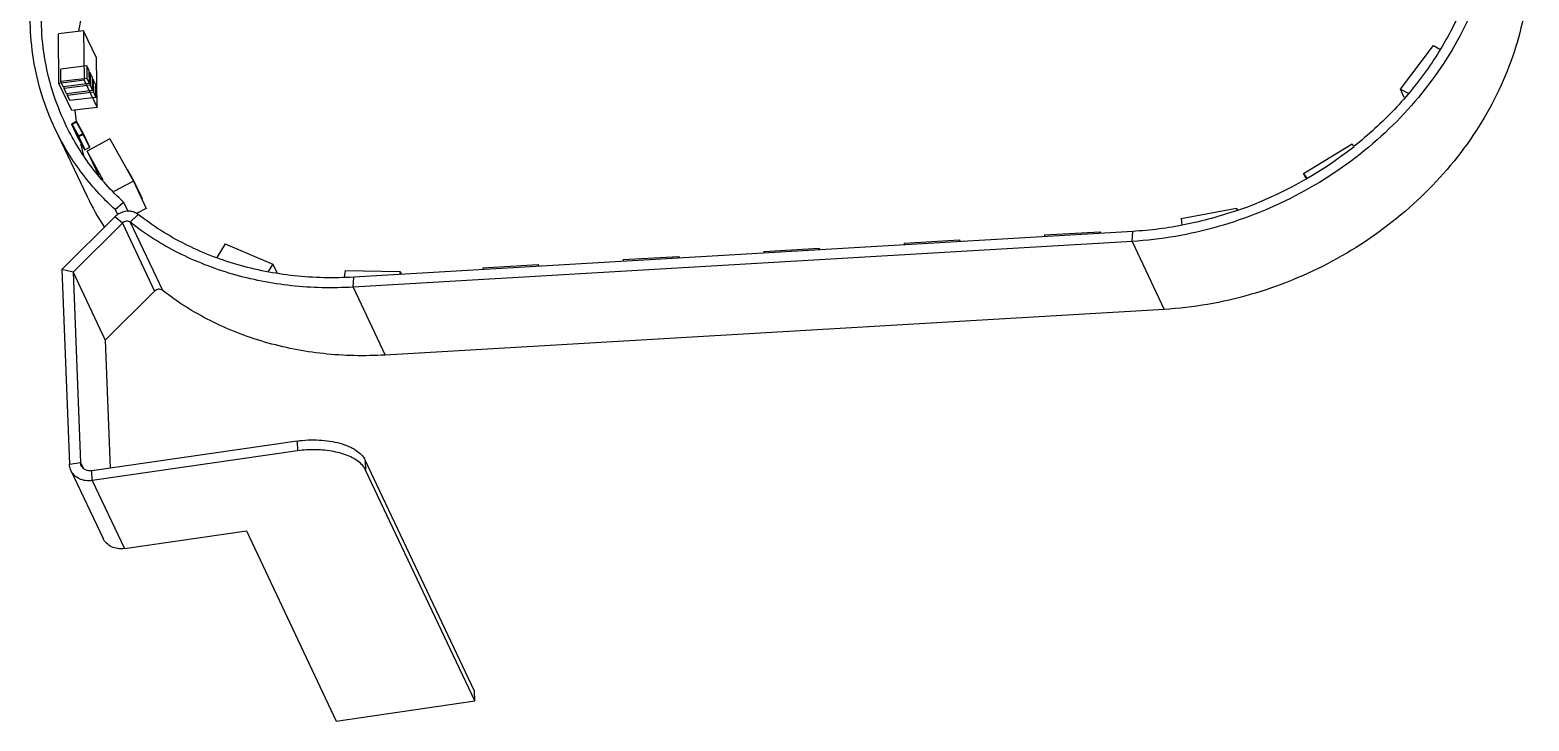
# Model space of a CAD drawing. Header units: millimetres. Extents: x 0 to 432, y 0 to 279.
# Drawn here: x 334.2 to 386.9, y 165.5 to 189.8 of the extents above; entities that cross this region are included whole.
import ezdxf

# ---------------------------------------------------------------- set-up
doc = ezdxf.new("R2010")
doc.units = ezdxf.units.MM
doc.header["$LTSCALE"] = 23.749
doc.layers.get('0').update_dxf_attribs({"linetype": 'CONTINUOUS'})

msp = doc.modelspace()

# ---------------------------------------------------------------- linework, layer by layer
at = {"color": 7, "linetype": 'CONTINUOUS'}
for p, q in [((336.131, 189.728), (335.244, 189.619)), ((335.265, 187.877), (335.244, 189.619)), ((336.131, 189.728), (336.151, 187.986)), ((336.582, 188.773), (336.131, 189.728)), ((382.392, 187.679), (383.557, 189.208)), ((383.557, 189.208), (383.783, 189.083)), ((336.603, 187.032), (336.582, 188.773)), ((336.241, 188.496), (335.325, 188.383)), ((335.33, 187.941), (335.325, 188.383)), ((336.246, 188.053), (335.33, 187.941)), ((336.241, 188.496), (336.246, 188.053)), ((336.327, 188.314), (336.241, 188.496)), ((336.246, 188.053), (336.332, 187.872)), ((336.332, 187.872), (336.327, 188.314)), ((336.355, 188.253), (336.327, 188.25)), ((336.355, 188.253), (336.361, 187.811)), ((336.441, 188.071), (336.355, 188.253)), ((336.447, 187.629), (336.441, 188.071)), ((336.151, 187.986), (335.265, 187.877)), ((335.716, 186.923), (335.265, 187.877)), ((335.416, 187.759), (335.33, 187.941)), ((336.332, 187.872), (335.416, 187.759)), ((335.445, 187.698), (335.444, 187.763)), ((336.361, 187.811), (335.445, 187.698)), ((335.531, 187.517), (335.445, 187.698)), ((336.447, 187.629), (335.531, 187.517)), ((335.56, 187.456), (335.559, 187.52)), ((336.475, 187.569), (335.56, 187.456)), ((336.151, 187.986), (336.603, 187.032)), ((336.361, 187.811), (336.447, 187.629)), ((336.47, 188.011), (336.442, 188.007)), ((336.47, 188.011), (336.475, 187.569)), ((336.556, 187.829), (336.47, 188.011)), ((336.475, 187.569), (336.561, 187.387)), ((336.561, 187.387), (336.556, 187.829)), ((382.392, 187.679), (382.661, 187.53)), ((382.53, 187.388), (382.392, 187.679)), ((335.646, 187.274), (335.56, 187.456)), ((336.561, 187.387), (335.646, 187.274)), ((336.603, 187.032), (335.716, 186.923)), ((335.869, 186.536), (335.719, 186.456)), ((335.723, 186.45), (335.873, 186.53)), ((335.958, 186.026), (335.723, 186.45)), ((335.873, 186.53), (336.108, 186.106)), ((336.124, 186.106), (335.89, 186.53)), ((335.713, 186.436), (335.713, 186.438)), ((335.713, 186.436), (335.948, 186.012)), ((335.713, 186.436), (335.713, 186.436)), ((335.932, 185.973), (335.713, 186.436)), ((335.932, 185.973), (335.932, 185.974)), ((336.167, 185.549), (335.932, 185.973)), ((335.948, 186.012), (336.167, 185.549)), ((336.108, 186.106), (335.958, 186.026)), ((335.967, 186.008), (336.117, 186.088)), ((336.186, 185.545), (335.967, 186.008)), ((336.117, 186.088), (336.336, 185.625)), ((336.344, 185.642), (336.125, 186.105)), ((337.053, 185.93), (336.25, 185.503)), ((337.053, 185.93), (337.877, 184.443)), ((336.167, 185.549), (336.167, 185.549)), ((336.336, 185.625), (336.186, 185.545)), ((336.187, 185.543), (336.186, 185.545)), ((336.337, 185.623), (336.187, 185.543)), ((336.818, 184.477), (336.25, 185.503)), ((336.25, 185.503), (336.649, 184.659)), ((336.336, 185.625), (336.337, 185.623)), ((378.988, 184.718), (380.694, 185.753)), ((380.694, 185.753), (380.738, 185.686)), ((337.664, 184.868), (337.647, 184.859)), ((337.664, 184.868), (337.873, 184.49)), ((337.877, 184.443), (337.19, 184.078)), ((337.873, 184.49), (337.856, 184.481)), ((337.873, 184.49), (337.959, 184.308)), ((337.877, 184.443), (338.328, 183.489)), ((378.988, 184.718), (379.09, 184.564)), ((379.067, 184.55), (378.988, 184.718)), ((337.959, 184.308), (337.944, 184.3)), ((337.955, 184.306), (337.988, 184.248)), ((337.988, 184.248), (337.973, 184.24)), ((337.988, 184.248), (338.074, 184.066)), ((338.074, 184.066), (338.059, 184.058)), ((338.07, 184.064), (338.102, 184.005)), ((338.102, 184.005), (338.088, 183.997)), ((338.102, 184.005), (338.188, 183.824)), ((338.188, 183.824), (338.174, 183.816)), ((337.239, 183.448), (337.532, 183.711)), ((337.532, 183.711), (337.687, 183.385)), ((338.328, 183.489), (337.992, 183.31)), ((374.694, 183.129), (376.636, 183.496)), ((376.636, 183.496), (376.671, 183.423)), ((376.636, 183.496), (376.644, 183.415)), ((337.222, 183.187), (335.363, 181.341)), ((337.495, 182.969), (337.222, 183.187)), ((337.77, 182.999), (338.046, 183.276)), ((374.694, 183.129), (374.716, 182.904)), ((341.106, 182.237), (340.807, 181.758)), ((341.106, 182.237), (342.776, 181.529)), ((372.987, 182.678), (345.619, 181.072)), ((364.959, 182.266), (364.955, 182.207)), ((364.959, 182.266), (366.904, 182.38)), ((366.904, 182.38), (366.9, 182.321)), ((366.904, 182.38), (366.931, 182.323)), ((369.893, 182.556), (369.889, 182.496)), ((369.893, 182.556), (371.838, 182.67)), ((371.838, 182.67), (371.834, 182.61)), ((371.838, 182.67), (371.865, 182.612)), ((372.964, 182.327), (372.987, 182.678)), ((355.091, 181.687), (357.036, 181.801)), ((357.036, 181.801), (357.032, 181.742)), ((357.036, 181.801), (357.063, 181.744)), ((360.025, 181.977), (360.021, 181.917)), ((360.025, 181.977), (361.97, 182.091)), ((361.97, 182.091), (361.966, 182.031)), ((361.97, 182.091), (361.997, 182.033)), ((335.363, 181.341), (335.63, 174.509)), ((335.758, 181.245), (335.363, 181.341)), ((342.776, 181.529), (342.608, 181.26)), ((342.776, 181.529), (342.925, 181.212)), ((345.32, 181.309), (345.281, 181.066)), ((345.32, 181.309), (347.248, 181.275)), ((347.248, 181.275), (347.231, 181.167)), ((347.248, 181.275), (347.298, 181.171)), ((350.157, 181.398), (350.153, 181.338)), ((350.157, 181.398), (352.102, 181.512)), ((352.102, 181.512), (352.098, 181.452)), ((352.102, 181.512), (352.129, 181.454)), ((355.091, 181.687), (355.087, 181.628)), ((345.595, 180.721), (345.619, 181.072)), ((343.641, 174.97), (336.436, 173.927)), ((343.627, 175.317), (343.641, 174.97)), ((335.63, 174.509), (336.02, 174.565)), ((346.026, 174.644), (346.039, 174.297)), ((335.686, 174.279), (336.814, 171.894)), ((336.436, 173.927), (336.423, 174.274)), ((336.436, 173.927), (337.565, 171.542)), ((349.876, 166.186), (346.039, 174.297)), ((337.565, 171.542), (341.848, 172.161)), ((341.848, 172.161), (345.008, 165.482)), ((349.876, 166.186), (349.862, 166.533)), ((345.008, 165.482), (349.876, 166.186))]:
    msp.add_line(p, q, dxfattribs=at)
at = {"color": 3, "linetype": 'CONTINUOUS'}
for p, q in [((335.124, 186.294), (336.252, 183.908)), ((337.239, 183.448), (337.324, 183.269)), ((337.495, 182.969), (335.758, 181.245)), ((337.495, 182.969), (338.623, 180.583)), ((337.77, 182.999), (338.898, 180.613)), ((372.964, 182.327), (345.595, 180.721)), ((372.964, 182.327), (374.092, 179.941)), ((335.758, 181.245), (336.887, 178.859)), ((335.758, 181.245), (336.02, 174.565)), ((345.595, 180.721), (346.723, 178.336)), ((338.623, 180.583), (336.887, 178.859)), ((374.092, 179.941), (346.723, 178.336)), ((336.887, 178.859), (337.062, 174.367)), ((343.627, 175.317), (336.423, 174.274)), ((336.02, 174.565), (336.116, 174.362)), ((349.862, 166.533), (346.026, 174.644))]:
    msp.add_line(p, q, dxfattribs=at)
at = {"color": 7, "linetype": 'CONTINUOUS'}
for centre, radius, start, end in [((346.146, 187.751), 10.386, 160.5648, 169.14), ((335.726, 186.443), 0.015, 117.9669, 203.0056), ((344.791, 187.863), 9.02, 185.914, 188.4711), ((335.876, 186.522), 0.015, 28.9887, 117.9666), ((335.726, 186.443), 0.015, 203.0049, 205.312), ((335.717, 186.438), 0.00424, 196.6967, 205.2626), ((335.945, 185.98), 0.015, 205.3147, 208.9894), ((336.111, 186.099), 0.015, 25.3142, 28.9882), ((344.571, 187.823), 8.795, 193.6986, 195.1418), ((344.538, 187.814), 8.761, 195.142, 196.3813), ((336.18, 185.556), 0.015, 209.0031, 297.9667), ((336.176, 185.554), 0.0107, 208.9895, 210.3657), ((336.33, 185.636), 0.0149, 297.9674, 299.6629), ((336.33, 185.636), 0.015, 299.6545, 25.3139), ((372.047, 196.697), 14.06, 289.4137, 308.3282), ((337.714, 182.685), 0.703, 115.4755, 125.0178), ((372.059, 196.655), 14.016, 289.1597, 289.4272), ((337.702, 182.702), 0.682, 125.009, 134.745)]:
    msp.add_arc(centre, radius, start, end, dxfattribs=at)
at = {"color": 3, "linetype": 'CONTINUOUS'}
msp.add_arc((344.364, 187.746), 8.974, 205.3232, 213.183, dxfattribs=at)
for points, knots in [([(384.912, 198.501), (385.101, 198.101), (385.421, 197.27), (385.713, 195.962), (385.814, 194.61), (385.691, 192.764), (385.045, 190.45), (383.57, 187.89), (381.485, 185.668), (378.92, 183.918), (376.035, 182.743), (373.985, 182.387), (372.964, 182.327)], [0, 0, 0, 0, 0.05657, 0.113462, 0.171011, 0.229475, 0.349586, 0.474679, 0.604115, 0.736284, 0.869006, 1, 1, 1, 1]), ([(335.124, 186.293), (334.942, 186.677), (334.633, 187.473), (334.341, 188.726), (334.226, 190.021), (334.308, 191.79), (334.865, 194.016), (335.734, 195.649), (336.26, 196.42)], [0, 0, 0, 0, 0.11949, 0.239644, 0.361072, 0.484301, 0.737087, 1, 1, 1, 1]), ([(386.04, 196.115), (386.229, 195.716), (386.549, 194.885), (386.841, 193.576), (386.942, 192.224), (386.82, 190.378), (386.174, 188.064), (384.698, 185.504), (382.613, 183.283), (380.048, 181.532), (377.163, 180.357), (375.114, 180.001), (374.092, 179.941)], [0, 0, 0, 0, 0.05657, 0.113462, 0.171011, 0.229475, 0.349586, 0.474679, 0.604115, 0.736284, 0.869006, 1, 1, 1, 1]), ([(337.239, 183.448), (336.798, 183.85), (335.993, 184.734), (335.376, 185.76), (335.124, 186.293)], [0, 0, 0, 0, 0.502639, 1, 1, 1, 1]), ([(337.77, 182.999), (337.733, 183.028), (337.626, 183.052), (337.531, 183.005), (337.495, 182.969)], [0, 0, 0, 0, 0.48152, 1, 1, 1, 1]), ([(345.595, 180.721), (344.874, 180.679), (343.441, 180.71), (341.36, 181.114), (339.439, 181.863), (338.292, 182.589), (337.77, 182.999)], [0, 0, 0, 0, 0.260515, 0.514236, 0.7606, 1, 1, 1, 1]), ([(338.898, 180.613), (338.861, 180.642), (338.755, 180.666), (338.66, 180.619), (338.623, 180.583)], [0, 0, 0, 0, 0.48152, 1, 1, 1, 1]), ([(346.723, 178.336), (346.002, 178.293), (344.569, 178.324), (342.488, 178.728), (340.567, 179.478), (339.42, 180.203), (338.898, 180.613)], [0, 0, 0, 0, 0.260515, 0.514236, 0.7606, 1, 1, 1, 1]), ([(343.627, 175.317), (343.885, 175.354), (344.275, 175.371), (344.779, 175.32), (345.128, 175.246), (345.439, 175.138), (345.761, 174.971), (345.959, 174.786), (346.026, 174.644)], [0, 0, 0, 0, 0.298688, 0.44426, 0.581803, 0.707852, 0.819985, 1, 1, 1, 1]), ([(336.423, 174.274), (336.347, 174.263), (336.228, 174.277), (336.104, 174.36), (336.062, 174.419), (336.047, 174.45)], [0, 0, 0, 0, 0.519167, 0.763445, 1, 1, 1, 1])]:
    msp.add_open_spline(points, degree=3, knots=knots, dxfattribs=at)
at = {"color": 7, "linetype": 'CONTINUOUS'}
for points, knots in [([(384.55, 198.33), (384.787, 197.83), (385.167, 196.775), (385.427, 195.103), (385.374, 193.382), (385.011, 191.659), (384.35, 189.98), (383.407, 188.388), (382.21, 186.925), (381.268, 186.065), (380.767, 185.668)], [0, 0, 0, 0, 0.116621, 0.234374, 0.354304, 0.477134, 0.603257, 0.732698, 0.865145, 1, 1, 1, 1]), ([(335.485, 186.465), (335.31, 186.836), (335.01, 187.606), (334.728, 188.819), (334.616, 190.071), (334.696, 191.783), (335.235, 193.938), (336.076, 195.518), (336.585, 196.265)], [0, 0, 0, 0, 0.119491, 0.239644, 0.361073, 0.484301, 0.737091, 1, 1, 1, 1]), ([(337.532, 183.711), (337.105, 184.099), (336.326, 184.955), (335.73, 185.948), (335.485, 186.465)], [0, 0, 0, 0, 0.502647, 1, 1, 1, 1]), ([(335.713, 186.438), (335.713, 186.439), (335.714, 186.442), (335.716, 186.445), (335.719, 186.448), (335.722, 186.449), (335.723, 186.45)], [0, 0, 0, 0, 0.196011, 0.43482, 0.708383, 1, 1, 1, 1]), ([(335.723, 186.45), (335.723, 186.45), (335.722, 186.451), (335.722, 186.452), (335.721, 186.453), (335.72, 186.454), (335.72, 186.455), (335.72, 186.456), (335.719, 186.456), (335.719, 186.456), (335.719, 186.456), (335.719, 186.456), (335.719, 186.456)], [0, 0, 0, 0, 0.217416, 0.414156, 0.586338, 0.731008, 0.84608, 0.929734, 0.959445, 0.980959, 0.994274, 1, 1, 1, 1]), ([(335.869, 186.536), (335.869, 186.536), (335.869, 186.536), (335.869, 186.536), (335.87, 186.535), (335.87, 186.535), (335.87, 186.535), (335.87, 186.534), (335.871, 186.533), (335.872, 186.532), (335.872, 186.531), (335.873, 186.53), (335.873, 186.53)], [0, 0, 0, 0, 0.005726, 0.019041, 0.040555, 0.070266, 0.15392, 0.268992, 0.413662, 0.585844, 0.782584, 1, 1, 1, 1]), ([(335.873, 186.53), (335.875, 186.53), (335.878, 186.532), (335.882, 186.533), (335.885, 186.532), (335.887, 186.532), (335.889, 186.531), (335.889, 186.53), (335.89, 186.53)], [0, 0, 0, 0, 0.314712, 0.594623, 0.714915, 0.820721, 0.914132, 1, 1, 1, 1]), ([(335.958, 186.026), (335.956, 186.025), (335.953, 186.023), (335.95, 186.02), (335.948, 186.017), (335.947, 186.015), (335.947, 186.014), (335.948, 186.012), (335.948, 186.012)], [0, 0, 0, 0, 0.311439, 0.592462, 0.71406, 0.821061, 0.914963, 1, 1, 1, 1]), ([(335.948, 186.012), (335.949, 186.011), (335.951, 186.008), (335.956, 186.006), (335.962, 186.006), (335.966, 186.007), (335.967, 186.008)], [0, 0, 0, 0, 0.230663, 0.473908, 0.732351, 1, 1, 1, 1]), ([(335.967, 186.008), (335.967, 186.009), (335.965, 186.012), (335.962, 186.018), (335.96, 186.023), (335.958, 186.026)], [0, 0, 0, 0, 0.193597, 0.451565, 1, 1, 1, 1]), ([(336.124, 186.106), (336.124, 186.106), (336.123, 186.107), (336.122, 186.108), (336.12, 186.109), (336.117, 186.109), (336.113, 186.108), (336.109, 186.107), (336.108, 186.106)], [0, 0, 0, 0, 0.085868, 0.179279, 0.285085, 0.405377, 0.685288, 1, 1, 1, 1]), ([(336.108, 186.106), (336.11, 186.103), (336.112, 186.098), (336.115, 186.092), (336.117, 186.089), (336.117, 186.088)], [0, 0, 0, 0, 0.548435, 0.806403, 1, 1, 1, 1]), ([(336.117, 186.088), (336.119, 186.088), (336.122, 186.091), (336.125, 186.095), (336.126, 186.1), (336.125, 186.104), (336.125, 186.105)], [0, 0, 0, 0, 0.268501, 0.525985, 0.768397, 1, 1, 1, 1]), ([(336.186, 185.545), (336.184, 185.544), (336.181, 185.543), (336.175, 185.543), (336.17, 185.545), (336.168, 185.548), (336.167, 185.549)], [0, 0, 0, 0, 0.267352, 0.525739, 0.76919, 1, 1, 1, 1]), ([(336.344, 185.642), (336.344, 185.641), (336.345, 185.638), (336.344, 185.632), (336.341, 185.628), (336.338, 185.626), (336.336, 185.625)], [0, 0, 0, 0, 0.231603, 0.474015, 0.731499, 1, 1, 1, 1]), ([(338.046, 183.276), (338.005, 183.308), (337.909, 183.361), (337.69, 183.405), (337.515, 183.369), (337.412, 183.32)], [0, 0, 0, 0, 0.235888, 0.483201, 1, 1, 1, 1]), ([(376.659, 183.415), (376.064, 183.209), (374.853, 182.877), (373.608, 182.714), (372.987, 182.678)], [0, 0, 0, 0, 0.503037, 1, 1, 1, 1]), ([(345.619, 181.072), (344.921, 181.031), (343.534, 181.061), (341.52, 181.452), (339.661, 182.177), (338.551, 182.879), (338.046, 183.276)], [0, 0, 0, 0, 0.260515, 0.514236, 0.7606, 1, 1, 1, 1]), ([(345.856, 174.534), (345.741, 174.639), (345.437, 174.813), (344.901, 174.966), (344.285, 175.027), (343.856, 175.001), (343.641, 174.97)], [0, 0, 0, 0, 0.201191, 0.445491, 0.718637, 1, 1, 1, 1]), ([(335.686, 174.28), (335.661, 174.333), (335.638, 174.41), (335.631, 174.489), (335.63, 174.509)], [0, 0, 0, 0, 0.747564, 1, 1, 1, 1]), ([(346.039, 174.297), (346.029, 174.318), (345.981, 174.406), (345.913, 174.483), (345.856, 174.534)], [0, 0, 0, 0, 0.233499, 1, 1, 1, 1]), ([(336.436, 173.927), (336.358, 173.916), (336.202, 173.914), (335.982, 173.976), (335.8, 174.1), (335.715, 174.217), (335.686, 174.28)], [0, 0, 0, 0, 0.266794, 0.5218, 0.76474, 1, 1, 1, 1]), ([(337.565, 171.542), (337.487, 171.53), (337.331, 171.528), (337.11, 171.591), (336.928, 171.714), (336.844, 171.831), (336.814, 171.894)], [0, 0, 0, 0, 0.266794, 0.5218, 0.76474, 1, 1, 1, 1])]:
    msp.add_open_spline(points, degree=3, knots=knots, dxfattribs=at)
at = {"color": 3, "linetype": 'CONTINUOUS'}
msp.add_open_spline([(336.047, 174.45), (336.031, 174.486), (336.021, 174.526), (336.02, 174.565)], degree=3, dxfattribs=at)

doc.saveas('drawing.dxf')
